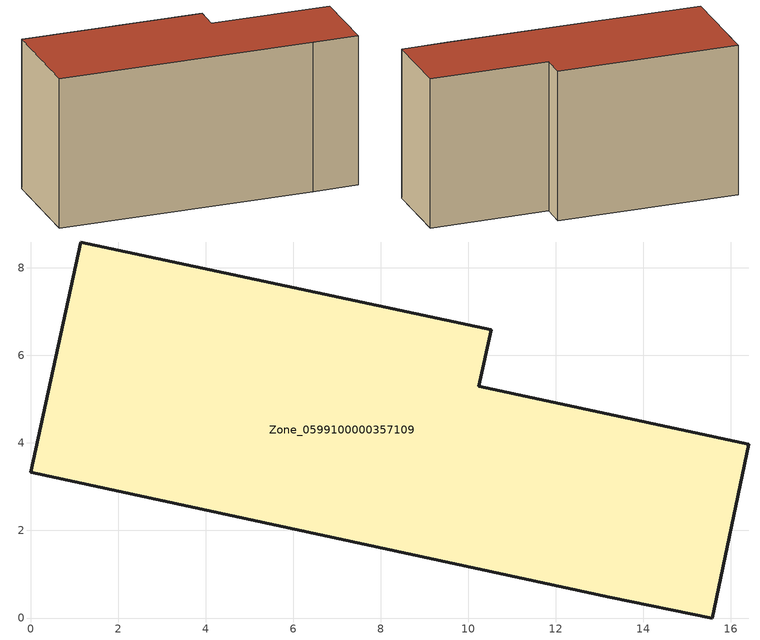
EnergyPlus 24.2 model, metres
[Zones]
Zone_0599100000357109
 floor ground (C_G): 0,3.33 1.14,8.59 10.52,6.59 10.24,5.29 16.4,3.97 15.57,0 13.22,0.48 z0
 wall outside (C_F): 13.22,0.48 15.57,0 16.4,3.97 10.24,5.29 10.52,6.59 1.14,8.59 0,3.33 13.22,0.48 z0:8.1
 roof outside (C_R): 1.14,8.59 0,3.33 13.22,0.48 15.57,0 16.4,3.97 10.24,5.29 10.52,6.59 z8.1
[BUILDING]
Pand.0599100000357109: North Axis=0; Terrain=City; Loads Convergence Tolerance Value=0.04; Temperature Convergence Tolerance Value=0.4; Solar Distribution=FullExterior; Maximum Number of Warmup Days=25; Minimum Number of Warmup Days=1
[Site:Location]
Rotterdam.The.Hague.AP_ZH_NLD Design_Conditions: Latitude=51.96; Longitude=4.45; Time Zone=1; Elevation=-4.5
[SITE:GROUNDTEMPERATURE:BUILDINGSURFACE]
18, 18, 18, 18, 18, 18, 18, 18, 18, 18, 18, 18
[MATERIAL] Thermal Absorptance=0.9; Solar Absorptance=0.7; Visible Absorptance=0.7
Name | Roughness | Thickness | Conductivity | Density | Specific Heat
G.TI.1992-2005 | MediumSmooth | 0.15 | 0.06 | 540 | 1210
F.TI.1992-2005 | Rough | 0.3 | 0.12 | 1920 | 840
R.TI.1992-2005 | MediumRough | 0.2 | 0.08 | 1500 | 1000
[CONSTRUCTION]
C_G: G.TI.1992-2005
C_F: F.TI.1992-2005
C_R: R.TI.1992-2005
[ZONE]
Zone_0599100000357109: Type=1; Multiplier=1; Ceiling Height=Autocalculate; Volume=Autocalculate; Floor Area=autocalculate; Part of Total Floor Area=Yes
[ZONEINFILTRATION:DESIGNFLOWRATE]
Infil_Zone_0599100000357109: Zone or ZoneList or Space or SpaceList=Zone_0599100000357109; Schedule=AlwaysOn; Design Flow Rate Calculation Method=Flow/Area; Flow Rate per Floor Area=0.0015; Constant Term Coefficient=1; Temperature Term Coefficient=0; Velocity Term Coefficient=0; Velocity Squared Term Coefficient=0
[HVACTEMPLATE:ZONE:IDEALLOADSAIRSYSTEM]
Zone_0599100000357109: Maximum Heating Supply Air Temperature=50; Minimum Cooling Supply Air Temperature=13; Maximum Heating Supply Air Humidity Ratio=0.0156; Minimum Cooling Supply Air Humidity Ratio=0.0077; Heating Limit=NoLimit; Cooling Limit=NoLimit; Dehumidification Control Type=ConstantSensibleHeatRatio; Cooling Sensible Heat Ratio=0.7; Dehumidification Setpoint=60; Humidification Control Type=None; Humidification Setpoint=30; Outdoor Air Method=None; Outdoor Air Flow Rate per Person=0.00944; Outdoor Air Flow Rate per Zone Floor Area=0; Outdoor Air Flow Rate per Zone=0; Demand Controlled Ventilation Type=None; Outdoor Air Economizer Type=NoEconomizer; Heat Recovery Type=None; Sensible Heat Recovery Effectiveness=0.7; Latent Heat Recovery Effectiveness=0.65
[ZONECONTROL:THERMOSTAT]
ThermostatControl_Zone_0599100000357109: Zone or ZoneList=Zone_0599100000357109; Control Type Schedule=DualSetpointControlType; Control 1=Thermostat_Zone_0599100000357109; Temperature Difference Between Cutout And Setpoint=0
[THERMOSTATSETPOINT:DUALSETPOINT]
Thermostat_Zone_0599100000357109: Heating Setpoint Temperature Schedule=HeatingSetpoint_Zone_0599100000357109; Cooling Setpoint Temperature Schedule=CoolingSetpoint_Zone_0599100000357109
[SCHEDULE:COMPACT]
HeatingSetpoint_Zone_0599100000357109: Through: 12/31, For: AllDays, Until: 24:00, 21
CoolingSetpoint_Zone_0599100000357109: Through: 12/31, For: AllDays, Until: 24:00, 24
DualSetpointControlType: Through: 12/31, For: AllDays, Until: 24:00, 4
AlwaysOn: Through: 12/31, For: AllDays, Until: 24:00, 1
